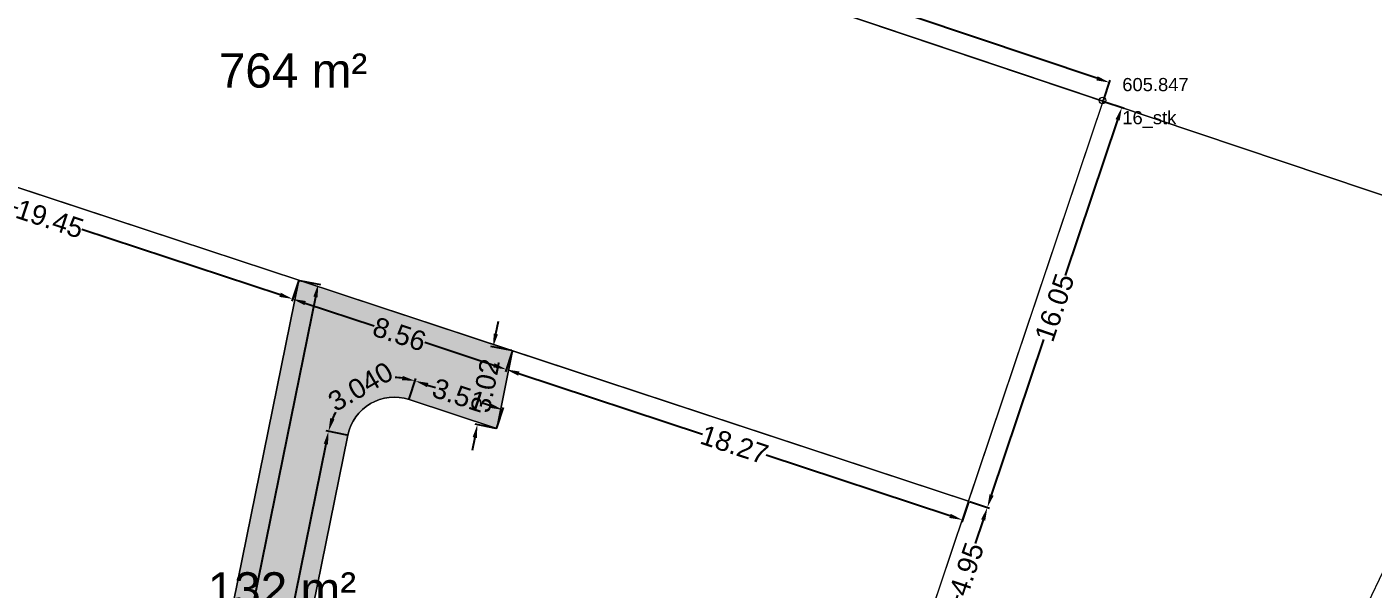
# Model space of a CAD drawing. Header units: metres. Extents: x 7508213 to 7508396, y 4696547 to 4696848.
# Drawn here: x 7508318.7 to 7508369.9, y 4696790.4 to 4696811.8 of the extents above; entities that cross this region are included whole.
import ezdxf

# ---------------------------------------------------------------- set-up
doc = ezdxf.new("R2010")
doc.units = ezdxf.units.M
doc.layers.get('Defpoints').update_dxf_attribs({"lineweight": 0})
for name, color, linetype, lineweight in [('Matjet', 210, 'Continuous', 0), ('Ndarjet', 1, 'Continuous', 0), ('ndarjet v2', 1, 'Continuous', 0), ('Parc-Kojshi', 251, 'Continuous', 0), ('Parc-Re', 7, 'Continuous', 0), ('ParcReNet_12', 5, 'Continuous', 0)]:
    doc.layers.add(name, color=color, linetype=linetype, lineweight=lineweight)
doc.layers.add('YourDimensionLayer', color=7, linetype='Continuous')
doc.styles.get("Standard").update_dxf_attribs({"font": 'arial.ttf'})
doc.dimstyles.get("Standard").update_dxf_attribs({"dimtxt": 0.18, "dimasz": 0.18, "dimexe": 0.18, "dimexo": 0.0625, "dimgap": 0.09, "dimtad": 0, "dimtih": 1, "dimtoh": 1, "dimdec": 4, "dimzin": 0, "dimdsep": 46, "dimtxsty": 'Standard', "dimcen": 0.09, "dimadec": 0, "dimazin": 0, "dimtfac": 1, "dimtdec": 4, "dimtofl": 0, "dimtmove": 0, "dimatfit": 3, "dimfxl": 1, "dimtolj": 1, "dimtzin": 0, "dimarcsym": 0})

# ---------------------------------------------------------------- blocks, each defined once
blk = doc.blocks.new('*D114')
at = {"layer": 'Defpoints', "color": 0, "transparency": 16777216}
for p in [(7508321.191, 4696821.902), (7508359.874, 4696809.691), (7508359.635, 4696808.98)]:
    blk.add_point(p, dxfattribs=at)
at = {"layer": 'YourDimensionLayer', "color": 0, "lineweight": -2, "transparency": 16777216}
for p, q in [((7508321.201, 4696821.932), (7508321.459, 4696822.698)), ((7508321.904, 4696822.454), (7508339.396, 4696816.574)), ((7508359.4, 4696809.851), (7508341.908, 4696815.73)), ((7508359.645, 4696809.01), (7508359.903, 4696809.777))]:
    blk.add_line(p, q, dxfattribs=at)
at = {"layer": 'YourDimensionLayer', "color": 0, "transparency": 16777216}
for points in [[(7508321.93, 4696822.533), (7508321.877, 4696822.375), (7508321.43, 4696822.613)], [(7508359.426, 4696809.93), (7508359.373, 4696809.772), (7508359.874, 4696809.691)]]:
    blk.add_solid(points, dxfattribs=at)
at = {"layer": 'YourDimensionLayer', "color": 0, "transparency": 16777216, "insert": (7508340.652, 4696816.152), "char_height": 0.75, "attachment_point": 5, "rotation": 341.4217}
blk.add_mtext('\\A1;40.56', dxfattribs=at)
blk = doc.blocks.new('*D115')
at = {"layer": 'Defpoints', "color": 0, "transparency": 16777216}
for p in [(7508359.635, 4696808.98), (7508354.521, 4696793.766), (7508355.232, 4696793.527)]:
    blk.add_point(p, dxfattribs=at)
at = {"layer": 'YourDimensionLayer', "color": 0, "lineweight": -2, "transparency": 16777216}
for p, q in [((7508359.665, 4696808.97), (7508360.431, 4696808.713)), ((7508360.187, 4696808.268), (7508358.196, 4696802.346)), ((7508355.391, 4696794.001), (7508357.382, 4696799.923)), ((7508354.551, 4696793.756), (7508355.317, 4696793.499))]:
    blk.add_line(p, q, dxfattribs=at)
at = {"layer": 'YourDimensionLayer', "color": 0, "transparency": 16777216}
for points in [[(7508360.108, 4696808.294), (7508360.265, 4696808.241), (7508360.346, 4696808.741)], [(7508355.312, 4696794.028), (7508355.47, 4696793.975), (7508355.232, 4696793.527)]]:
    blk.add_solid(points, dxfattribs=at)
at = {"layer": 'YourDimensionLayer', "color": 0, "transparency": 16777216, "insert": (7508357.789, 4696801.134), "char_height": 0.75, "attachment_point": 5, "rotation": 71.4217}
blk.add_mtext('\\A1;16.05', dxfattribs=at)
blk = doc.blocks.new('*D116')
at = {"layer": 'Defpoints', "color": 0, "transparency": 16777216}
for p in [(7508337.17, 4696799.49), (7508336.935, 4696798.778), (7508354.521, 4696793.766)]:
    blk.add_point(p, dxfattribs=at)
at = {"layer": 'YourDimensionLayer', "color": 0, "lineweight": -2, "transparency": 16777216}
for p, q in [((7508337.16, 4696799.461), (7508336.907, 4696798.693)), ((7508337.41, 4696798.621), (7508344.4, 4696796.315)), ((7508353.811, 4696793.211), (7508346.821, 4696795.517)), ((7508354.511, 4696793.736), (7508354.258, 4696792.968))]:
    blk.add_line(p, q, dxfattribs=at)
at = {"layer": 'YourDimensionLayer', "color": 0, "transparency": 16777216}
for points in [[(7508337.436, 4696798.701), (7508337.384, 4696798.542), (7508336.935, 4696798.778)], [(7508353.837, 4696793.29), (7508353.785, 4696793.131), (7508354.286, 4696793.054)]]:
    blk.add_solid(points, dxfattribs=at)
at = {"layer": 'YourDimensionLayer', "color": 0, "transparency": 16777216, "insert": (7508345.611, 4696795.916), "char_height": 0.75, "attachment_point": 5, "rotation": 341.7422}
blk.add_mtext('\\A1;18.27', dxfattribs=at)
blk = doc.blocks.new('*D117')
at = {"layer": 'Defpoints', "color": 0, "transparency": 16777216}
for p in [(7508329.041, 4696802.172), (7508328.806, 4696801.46), (7508337.17, 4696799.49)]:
    blk.add_point(p, dxfattribs=at)
at = {"layer": 'YourDimensionLayer', "color": 0, "lineweight": -2, "transparency": 16777216}
for p, q in [((7508329.032, 4696802.142), (7508328.778, 4696801.374)), ((7508329.281, 4696801.303), (7508331.903, 4696800.438)), ((7508336.46, 4696798.935), (7508333.839, 4696799.8)), ((7508337.16, 4696799.461), (7508336.907, 4696798.693))]:
    blk.add_line(p, q, dxfattribs=at)
at = {"layer": 'YourDimensionLayer', "color": 0, "transparency": 16777216}
for points in [[(7508329.307, 4696801.382), (7508329.255, 4696801.224), (7508328.806, 4696801.46)], [(7508336.486, 4696799.014), (7508336.434, 4696798.856), (7508336.935, 4696798.778)]]:
    blk.add_solid(points, dxfattribs=at)
at = {"layer": 'YourDimensionLayer', "color": 0, "transparency": 16777216, "insert": (7508332.871, 4696800.119), "char_height": 0.75, "attachment_point": 5, "rotation": 341.7422}
blk.add_mtext('\\A1;8.56', dxfattribs=at)
blk = doc.blocks.new('*D118')
at = {"layer": 'Defpoints', "color": 0, "transparency": 16777216}
for p in [(7508310.571, 4696808.265), (7508310.336, 4696807.553), (7508329.041, 4696802.172)]:
    blk.add_point(p, dxfattribs=at)
at = {"layer": 'YourDimensionLayer', "color": 0, "lineweight": -2, "transparency": 16777216}
for p, q in [((7508310.561, 4696808.236), (7508310.308, 4696807.468)), ((7508310.811, 4696807.397), (7508318.358, 4696804.907)), ((7508328.332, 4696801.616), (7508320.785, 4696804.106)), ((7508329.032, 4696802.142), (7508328.778, 4696801.374))]:
    blk.add_line(p, q, dxfattribs=at)
at = {"layer": 'YourDimensionLayer', "color": 0, "transparency": 16777216}
for points in [[(7508310.837, 4696807.476), (7508310.785, 4696807.317), (7508310.336, 4696807.553)], [(7508328.358, 4696801.695), (7508328.305, 4696801.537), (7508328.806, 4696801.46)]]:
    blk.add_solid(points, dxfattribs=at)
at = {"layer": 'YourDimensionLayer', "color": 0, "transparency": 16777216, "insert": (7508319.571, 4696804.506), "char_height": 0.75, "attachment_point": 5, "rotation": 341.7422}
blk.add_mtext('\\A1;19.45', dxfattribs=at)
blk = doc.blocks.new('*D129')
at = {"layer": 'Defpoints', "color": 0, "transparency": 16777216}
for p in [(7508330.171, 4696796.428), (7508330.906, 4696796.279), (7508324.785, 4696766.13)]:
    blk.add_point(p, dxfattribs=at)
at = {"layer": 'YourDimensionLayer', "color": 0, "lineweight": -2, "transparency": 16777216}
for p, q in [((7508330.875, 4696796.285), (7508330.082, 4696796.446)), ((7508330.071, 4696795.938), (7508327.371, 4696782.637)), ((7508324.15, 4696766.769), (7508326.85, 4696780.07)), ((7508324.755, 4696766.136), (7508323.962, 4696766.297))]:
    blk.add_line(p, q, dxfattribs=at)
at = {"layer": 'YourDimensionLayer', "color": 0, "transparency": 16777216}
for points in [[(7508329.99, 4696795.954), (7508330.153, 4696795.921), (7508330.171, 4696796.428)], [(7508324.068, 4696766.786), (7508324.231, 4696766.752), (7508324.05, 4696766.279)]]:
    blk.add_solid(points, dxfattribs=at)
at = {"layer": 'YourDimensionLayer', "color": 0, "transparency": 16777216, "insert": (7508327.11, 4696781.353), "char_height": 0.75, "attachment_point": 5, "rotation": 78.5243}
blk.add_mtext('\\A1;30.76', dxfattribs=at)
blk = doc.blocks.new('*D130')
at = {"layer": 'Defpoints', "color": 0, "transparency": 16777216}
for p in [(7508332.053, 4696798.395), (7508333.234, 4696797.63), (7508330.906, 4696796.279), (7508332.67, 4696795.921)]:
    blk.add_point(p, dxfattribs=at)
at = {"layer": 'YourDimensionLayer', "color": 0, "lineweight": -2, "transparency": 16777216}
for p, q in [((7508333.243, 4696797.66), (7508333.497, 4696798.428)), ((7508330.875, 4696796.285), (7508330.082, 4696796.446))]:
    blk.add_line(p, q, dxfattribs=at)
for start, end in [(82.9948, 89.2498), (151.0167, 157.2718)]:
    blk.add_arc((7508332.67, 4696795.921), 2.55, start, end, dxfattribs=at)
at = {"layer": 'YourDimensionLayer', "color": 0, "transparency": 16777216}
for points in [[(7508332.999, 4696798.533), (7508332.962, 4696798.37), (7508333.469, 4696798.342)], [(7508330.397, 4696796.881), (7508330.238, 4696796.93), (7508330.171, 4696796.428)]]:
    blk.add_solid(points, dxfattribs=at)
at = {"layer": 'YourDimensionLayer', "color": 0, "transparency": 16777216, "insert": (7508331.39, 4696798.126), "char_height": 0.75, "attachment_point": 5, "rotation": 30.1333}
blk.add_mtext('\\A1;3.040', dxfattribs=at)
blk = doc.blocks.new('*D131')
at = {"layer": 'Defpoints', "color": 0, "transparency": 16777216}
for p in [(7508333.234, 4696797.63), (7508336.804, 4696797.242), (7508336.569, 4696796.53)]:
    blk.add_point(p, dxfattribs=at)
at = {"layer": 'YourDimensionLayer', "color": 0, "lineweight": -2, "transparency": 16777216}
for p, q in [((7508333.243, 4696797.66), (7508333.497, 4696798.428)), ((7508333.943, 4696798.185), (7508334.237, 4696798.088)), ((7508336.329, 4696797.398), (7508336.035, 4696797.495)), ((7508336.579, 4696796.559), (7508336.832, 4696797.327))]:
    blk.add_line(p, q, dxfattribs=at)
at = {"layer": 'YourDimensionLayer', "color": 0, "transparency": 16777216}
for points in [[(7508333.97, 4696798.265), (7508333.917, 4696798.106), (7508333.469, 4696798.342)], [(7508336.355, 4696797.478), (7508336.303, 4696797.319), (7508336.804, 4696797.242)]]:
    blk.add_solid(points, dxfattribs=at)
at = {"layer": 'YourDimensionLayer', "color": 0, "transparency": 16777216, "insert": (7508335.136, 4696797.792), "char_height": 0.75, "attachment_point": 5, "rotation": 341.7422}
blk.add_mtext('\\A1;3.51', dxfattribs=at)
blk = doc.blocks.new('*D132')
at = {"layer": 'Defpoints', "color": 0, "transparency": 16777216}
for p in [(7508336.435, 4696799.64), (7508337.17, 4696799.49), (7508336.569, 4696796.53)]:
    blk.add_point(p, dxfattribs=at)
at = {"layer": 'YourDimensionLayer', "color": 0, "lineweight": -2, "transparency": 16777216}
for p, q in [((7508336.534, 4696800.13), (7508336.634, 4696800.62)), ((7508337.139, 4696799.497), (7508336.347, 4696799.657)), ((7508336.538, 4696796.536), (7508335.746, 4696796.697)), ((7508335.734, 4696796.189), (7508335.635, 4696795.699))]:
    blk.add_line(p, q, dxfattribs=at)
at = {"layer": 'YourDimensionLayer', "color": 0, "transparency": 16777216}
for points in [[(7508336.453, 4696800.146), (7508336.616, 4696800.113), (7508336.435, 4696799.64)], [(7508335.653, 4696796.205), (7508335.816, 4696796.172), (7508335.834, 4696796.679)]]:
    blk.add_solid(points, dxfattribs=at)
at = {"layer": 'YourDimensionLayer', "color": 0, "transparency": 16777216, "insert": (7508336.134, 4696798.159), "char_height": 0.75, "attachment_point": 5, "rotation": 78.5243}
blk.add_mtext('\\A1;3.02', dxfattribs=at)
blk = doc.blocks.new('*D134')
at = {"layer": 'Defpoints', "color": 0, "transparency": 16777216}
for p in [(7508354.521, 4696793.766), (7508352.944, 4696789.074), (7508353.655, 4696788.835)]:
    blk.add_point(p, dxfattribs=at)
at = {"layer": 'YourDimensionLayer', "color": 0, "lineweight": -2, "transparency": 16777216}
for p, q in [((7508354.551, 4696793.756), (7508355.317, 4696793.499)), ((7508355.073, 4696793.053), (7508354.774, 4696792.164)), ((7508353.814, 4696789.309), (7508354.113, 4696790.198)), ((7508352.974, 4696789.064), (7508353.74, 4696788.806))]:
    blk.add_line(p, q, dxfattribs=at)
at = {"layer": 'YourDimensionLayer', "color": 0, "transparency": 16777216}
for points in [[(7508354.994, 4696793.08), (7508355.152, 4696793.027), (7508355.232, 4696793.527)], [(7508353.735, 4696789.336), (7508353.893, 4696789.282), (7508353.655, 4696788.835)]]:
    blk.add_solid(points, dxfattribs=at)
at = {"layer": 'YourDimensionLayer', "color": 0, "transparency": 16777216, "insert": (7508354.444, 4696791.181), "char_height": 0.75, "attachment_point": 5, "rotation": 71.4217}
blk.add_mtext('\\A1;4.95', dxfattribs=at)
blk = doc.blocks.new('*D135')
at = {"layer": 'Defpoints', "color": 0, "transparency": 16777216}
for p in [(7508329.041, 4696802.172), (7508321.917, 4696767.094), (7508322.652, 4696766.945)]:
    blk.add_point(p, dxfattribs=at)
at = {"layer": 'YourDimensionLayer', "color": 0, "lineweight": -2, "transparency": 16777216}
for p, q in [((7508329.072, 4696802.166), (7508329.865, 4696802.005)), ((7508329.677, 4696801.533), (7508326.475, 4696785.769)), ((7508322.751, 4696767.435), (7508325.953, 4696783.199)), ((7508321.948, 4696767.088), (7508322.74, 4696766.927))]:
    blk.add_line(p, q, dxfattribs=at)
at = {"layer": 'YourDimensionLayer', "color": 0, "transparency": 16777216}
for points in [[(7508329.595, 4696801.549), (7508329.759, 4696801.516), (7508329.776, 4696802.023)], [(7508322.67, 4696767.452), (7508322.833, 4696767.419), (7508322.652, 4696766.945)]]:
    blk.add_solid(points, dxfattribs=at)
at = {"layer": 'YourDimensionLayer', "color": 0, "transparency": 16777216, "insert": (7508326.214, 4696784.484), "char_height": 0.75, "attachment_point": 5, "rotation": 78.519}
blk.add_mtext('\\A1;35.79', dxfattribs=at)
blk = doc.blocks.new('*U142')
at = {"color": 0, "linetype": 'ByBlock', "lineweight": -2, "transparency": 16777216}
blk.add_line((0, 0), (0, 0), dxfattribs=at)
blk.add_circle((0, 0), 0.5, dxfattribs=at)
blk = doc.blocks.new('*U446', base_point=(7508359.614, 4696809.01, 605.847))
at = {"layer": 'Matjet', "linetype": 'ByBlock', "char_height": 0.5}
for s, insert, attachment_point in [('605.847', (7508360.364, 4696809.61, 605.847), 4), ('16_stk', (7508360.364, 4696808.605, 605.847), 1)]:
    blk.add_mtext(s, dxfattribs=dict(at, insert=insert, attachment_point=attachment_point))
blk = doc.blocks.new('*U447', base_point=(7508359.614, 4696809.01, 605.847))
at = {"layer": 'Matjet', "linetype": 'ByBlock', "lineweight": -2}
blk.add_blockref('*U446', (7508359.614, 4696809.01, 605.847), dxfattribs=at)
blk = doc.blocks.new('*U448', base_point=(7508359.614, 4696809.01, 605.847))
at = {"layer": 'Matjet', "linetype": 'ByBlock', "lineweight": -2}
blk.add_blockref('*U447', (7508359.614, 4696809.01, 605.847), dxfattribs=at)
at = {"layer": 'Matjet', "linetype": 'ByBlock', "lineweight": -2, "xscale": 0.2499999950000001, "yscale": 0.2499999950000001, "zscale": 0.2499999950000001}
blk.add_blockref('*U142', (7508359.614, 4696809.01, 605.847), dxfattribs=at)

msp = doc.modelspace()

# ---------------------------------------------------------------- hatches: boundary and pattern name
at = {"layer": 'ParcReNet_12', "true_color": 0x939598, "transparency": 33554546}
h = msp.add_hatch(color=252, dxfattribs=at)
h.dxf.hatch_style = 1
h.paths.add_polyline_path([(7508337.17, 4696799.49), (7508329.041, 4696802.172), (7508321.917, 4696767.094, -0.430899), (7508319.695, 4696765.712), (7508326.092, 4696764.031, -0.382259), (7508324.785, 4696766.13), (7508330.906, 4696796.279, -0.449324), (7508333.234, 4696797.63), (7508336.569, 4696796.53)])

# ---------------------------------------------------------------- linework, layer by layer
at = {"layer": 'Ndarjet'}
msp.add_lwpolyline([(7508367.048, 4696784.338), (7508352.944, 4696789.074), (7508359.635, 4696808.98)], dxfattribs=at)
at = {"layer": 'Ndarjet', "flags": 128}
msp.add_lwpolyline([(7508354.521, 4696793.766), (7508310.583, 4696808.261)], dxfattribs=at)
for points in [[(7508329.041, 4696802.172), (7508321.917, 4696767.094, -0.430899), (7508319.695, 4696765.712)], [(7508337.17, 4696799.49), (7508336.569, 4696796.53), (7508333.234, 4696797.63, 0.449324), (7508330.906, 4696796.279), (7508324.785, 4696766.13, 0.397696), (7508326.188, 4696764.006)]]:
    msp.add_lwpolyline(points, format="xyb", dxfattribs=at)
at = {"layer": 'ndarjet v2', "flags": 128}
msp.add_lwpolyline([(7508321.191, 4696821.902), (7508313.783, 4696824.107), (7508310.571, 4696808.265), (7508329.041, 4696802.172), (7508337.17, 4696799.49), (7508354.521, 4696793.766), (7508359.635, 4696808.98)], close=True, dxfattribs=at)
for points in [[(7508329.041, 4696802.172), (7508310.571, 4696808.265), (7508302.842, 4696770.141), (7508319.695, 4696765.712, 0.430899), (7508321.917, 4696767.094)], [(7508330.906, 4696796.279, -0.449324), (7508333.234, 4696797.63), (7508336.569, 4696796.53), (7508337.17, 4696799.49), (7508329.041, 4696802.172), (7508321.917, 4696767.094, -0.430899), (7508319.695, 4696765.712), (7508326.092, 4696764.031, -0.382259), (7508324.785, 4696766.13)], [(7508352.944, 4696789.074), (7508354.521, 4696793.766), (7508337.17, 4696799.49), (7508336.569, 4696796.53), (7508333.234, 4696797.63, 0.449324), (7508330.906, 4696796.279), (7508324.785, 4696766.13, 0.397696), (7508326.188, 4696764.006), (7508343.03, 4696759.579)]]:
    msp.add_lwpolyline(points, format="xyb", close=True, dxfattribs=at)
at = {"layer": 'Parc-Kojshi'}
msp.add_lwpolyline([(7508266.242, 4696847.984), (7508295.352, 4696836.733), (7508323.272, 4696828.461), (7508376.382, 4696811.509), (7508378.462, 4696813.189), (7508376.181, 4696803.419), (7508321.191, 4696821.902), (7508277.532, 4696834.894), (7508256.462, 4696839.505), (7508244.611, 4696836.326), (7508266.242, 4696847.984)], close=True, dxfattribs=at)
at = {"layer": 'Parc-Re', "flags": 128}
msp.add_lwpolyline([(7508243.875, 4696612.831), (7508268.398, 4696724.717), (7508215.238, 4696734.24), (7508215.569, 4696763.219), (7508212.93, 4696782.929), (7508212.93, 4696793.808), (7508216.721, 4696814.178), (7508220.981, 4696845.627), (7508225.342, 4696846.137), (7508234.813, 4696834.987), (7508244.611, 4696836.326), (7508256.462, 4696839.505), (7508277.532, 4696834.894), (7508321.191, 4696821.902), (7508376.181, 4696803.419), (7508360.2, 4696770.031), (7508349.879, 4696734.422), (7508342.418, 4696709.343), (7508341.828, 4696703.513), (7508324.647, 4696675.795)], dxfattribs=at)

# ---------------------------------------------------------------- block references
at = {"layer": 'Matjet'}
msp.add_blockref('*U448', (7508359.614, 4696809.01, 605.847), dxfattribs=at)

# ---------------------------------------------------------------- texts
at = {"layer": 'ndarjet v2'}
for s, p in [('764 m²', (7508325.997, 4696809.498)), ('132 m²', (7508325.572, 4696789.765))]:
    msp.add_text(s, height=1.3, dxfattribs=at).set_placement(p)

# ---------------------------------------------------------------- dimensions: what is measured, and where the dimension line sits
at = {"layer": 'YourDimensionLayer'}
for p1, p2, picture, middle in [((7508321.191, 4696821.902), (7508359.635, 4696808.98), '*D114', (7508340.652, 4696816.152)), ((7508359.635, 4696808.98), (7508354.521, 4696793.766), '*D115', (7508357.789, 4696801.134)), ((7508329.041, 4696802.172), (7508310.571, 4696808.265), '*D118', (7508319.571, 4696804.506)), ((7508329.041, 4696802.172), (7508321.917, 4696767.094), '*D135', (7508326.214, 4696784.484)), ((7508337.17, 4696799.49), (7508329.041, 4696802.172), '*D117', (7508332.871, 4696800.119)), ((7508336.569, 4696796.53), (7508337.17, 4696799.49), '*D132', (7508336.134, 4696798.159)), ((7508354.521, 4696793.766), (7508337.17, 4696799.49), '*D116', (7508345.611, 4696795.916)), ((7508333.234, 4696797.63), (7508336.569, 4696796.53), '*D131', (7508335.136, 4696797.792)), ((7508324.785, 4696766.13), (7508330.906, 4696796.279), '*D129', (7508327.11, 4696781.353)), ((7508354.521, 4696793.766), (7508352.944, 4696789.074), '*D134', (7508354.444, 4696791.181))]:
    dim = msp.add_aligned_dim(p1=p1, p2=p2, distance=0.75, dimstyle='Standard', override={"dimscale": 0.5, "dimtxt": 1.5, "dimasz": 1, "dimtih": 0, "dimtoh": 0, "dimdec": 2, "dimcen": 0, "dimtdec": 2}, dxfattribs=at)
    dim.commit()
    dim.dimension.update_dxf_attribs({"geometry": picture, "text_midpoint": middle})
dim = msp.add_angular_dim_3p(base=(7508332.053, 4696798.395), center=(7508332.67, 4696795.921), p1=(7508330.906, 4696796.279), p2=(7508333.234, 4696797.63), text='3.040', dimstyle='Standard', override={"dimscale": 0.5, "dimtxt": 1.5, "dimasz": 1, "dimtih": 0, "dimtoh": 0, "dimdec": 2, "dimcen": 0, "dimtdec": 2}, dxfattribs=at)
dim.commit()
dim.dimension.update_dxf_attribs({"geometry": '*D130', "text_midpoint": (7508331.39, 4696798.126)})

doc.saveas('drawing.dxf')
